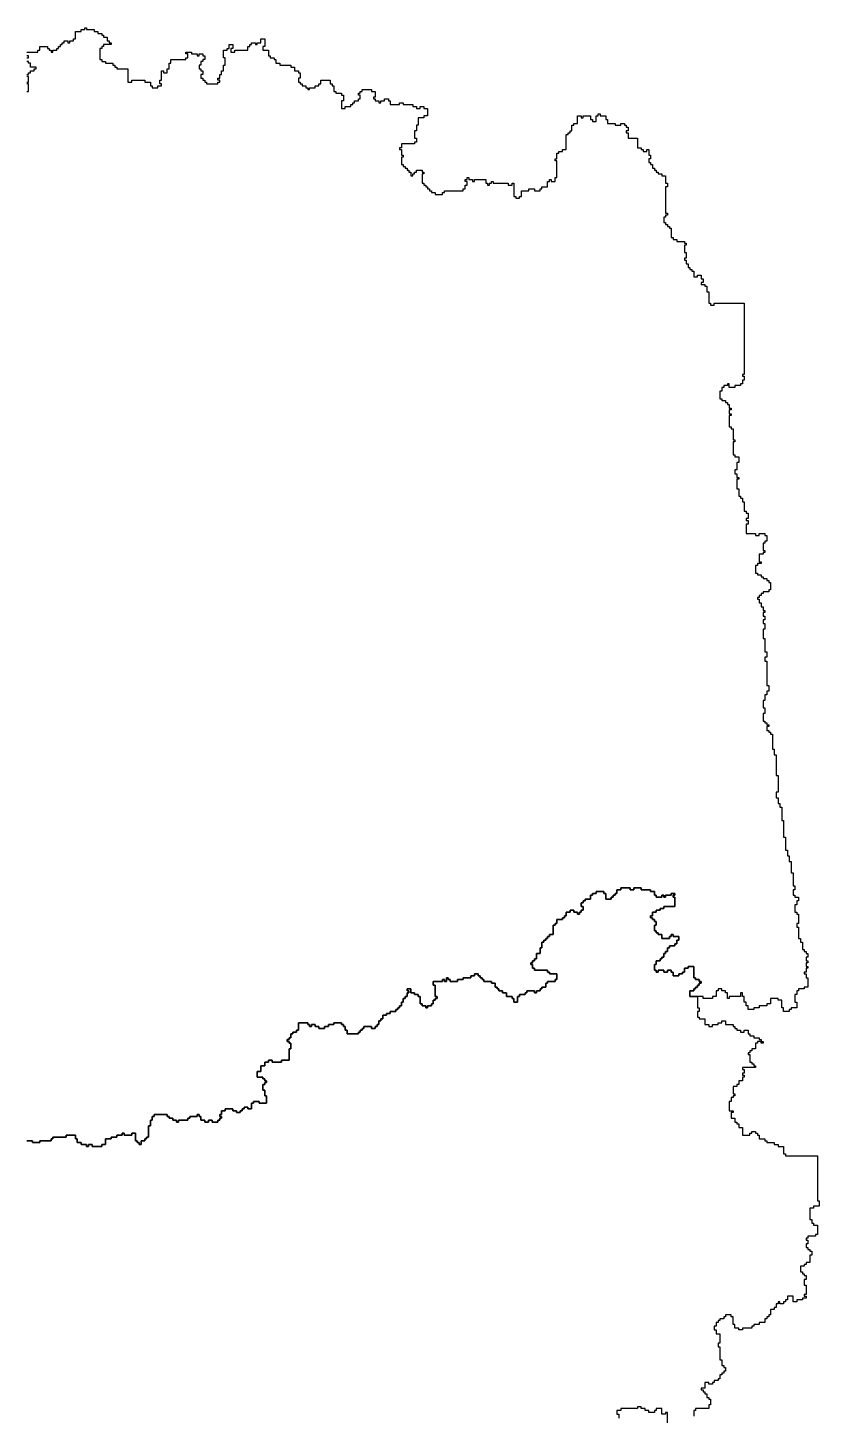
# Model space of a CAD drawing. Header units: inches. Extents: x -98695 to 376223, y 1122520 to 1501782.
# Drawn here: x 360693 to 373724, y 1238241 to 1261084 of the extents above; entities that cross this region are included whole.
import ezdxf

# ---------------------------------------------------------------- set-up
doc = ezdxf.new("R2010")
doc.units = ezdxf.units.IN
doc.header["$MEASUREMENT"] = 0
doc.layers.add('subs1', color=7, linetype='Continuous', true_color=0xc8dcf7)

msp = doc.modelspace()

# ---------------------------------------------------------------- linework, layer by layer
at = {"layer": 'subs1'}
for points in [[(360676, 1242761), (360769, 1242761), (360769, 1242730), (360892, 1242730), (360892, 1242761), (361077, 1242761), (361077, 1242791), (361108, 1242791), (361108, 1242822), (361324, 1242822), (361324, 1242853), (361478, 1242853), (361478, 1242791), (361509, 1242791), (361509, 1242730), (361571, 1242730), (361571, 1242699), (361663, 1242699), (361663, 1242668), (361694, 1242668), (361694, 1242699), (361756, 1242699), (361756, 1242668), (361910, 1242668), (361910, 1242699), (361972, 1242699), (361972, 1242791), (362064, 1242791), (362064, 1242822), (362157, 1242822), (362157, 1242853), (362249, 1242853), (362249, 1242884), (362280, 1242884), (362280, 1242853), (362404, 1242853), (362404, 1242884), (362465, 1242884), (362465, 1242761), (362496, 1242761), (362496, 1242730), (362527, 1242730), (362527, 1242699), (362558, 1242699), (362558, 1242761), (362620, 1242761), (362620, 1242791), (362650, 1242791), (362650, 1242822), (362681, 1242822), (362681, 1243007), (362712, 1243007), (362712, 1243100), (362743, 1243100), (362743, 1243162), (362774, 1243162), (362774, 1243192), (362990, 1243192), (362990, 1243162), (363021, 1243162), (363021, 1243131), (363082, 1243131), (363082, 1243100), (363144, 1243100), (363144, 1243069), (363175, 1243069), (363175, 1243100), (363329, 1243100), (363329, 1243131), (363360, 1243131), (363360, 1243162), (363483, 1243162), (363483, 1243192), (363514, 1243192), (363514, 1243162), (363545, 1243162), (363545, 1243100), (363607, 1243100), (363607, 1243069), (363668, 1243069), (363668, 1243100), (363730, 1243100), (363730, 1243069), (363823, 1243069), (363823, 1243100), (363853, 1243100), (363853, 1243131), (363884, 1243131), (363884, 1243162), (363853, 1243162), (363853, 1243192), (363884, 1243192), (363884, 1243254), (363946, 1243254), (363946, 1243285), (364069, 1243285), (364069, 1243254), (364131, 1243254), (364131, 1243223), (364193, 1243223), (364193, 1243254), (364224, 1243254), (364224, 1243285), (364255, 1243285), (364255, 1243316), (364316, 1243316), (364316, 1243285), (364378, 1243285), (364378, 1243378), (364409, 1243378), (364409, 1243408), (364501, 1243408), (364501, 1243378), (364625, 1243378), (364625, 1243501), (364594, 1243501), (364594, 1243593), (364563, 1243593), (364563, 1243686), (364594, 1243686), (364594, 1243717), (364625, 1243717), (364625, 1243748), (364594, 1243748), (364594, 1243779), (364563, 1243779), (364563, 1243809), (364470, 1243809), (364470, 1243902), (364532, 1243902), (364532, 1243995), (364594, 1243995), (364594, 1244056), (364656, 1244056), (364656, 1244087), (364717, 1244087), (364717, 1244056), (364871, 1244056), (364871, 1244087), (364995, 1244087), (364995, 1244272), (365026, 1244272), (365026, 1244365), (364995, 1244365), (364995, 1244396), (364964, 1244396), (364964, 1244426), (364995, 1244426), (364995, 1244457), (365026, 1244457), (365026, 1244519), (365057, 1244519), (365057, 1244550), (365118, 1244550), (365118, 1244581), (365149, 1244581), (365149, 1244704), (365303, 1244704), (365303, 1244673), (365334, 1244673), (365334, 1244642), (365365, 1244642), (365365, 1244673), (365427, 1244673), (365427, 1244642), (365488, 1244642), (365488, 1244611), (365581, 1244611), (365581, 1244642), (365643, 1244642), (365643, 1244673), (365735, 1244673), (365735, 1244704), (365859, 1244704), (365859, 1244673), (365889, 1244673), (365889, 1244642), (365920, 1244642), (365920, 1244581), (365951, 1244581), (365951, 1244519), (366136, 1244519), (366136, 1244550), (366167, 1244550), (366167, 1244581), (366198, 1244581), (366198, 1244611), (366229, 1244611), (366229, 1244642), (366352, 1244642), (366352, 1244611), (366414, 1244611), (366414, 1244642), (366445, 1244642), (366445, 1244673), (366475, 1244673), (366475, 1244735), (366506, 1244735), (366506, 1244766), (366537, 1244766), (366537, 1244827), (366599, 1244827), (366599, 1244858), (366661, 1244858), (366661, 1244889), (366753, 1244889), (366753, 1244920), (366784, 1244920), (366784, 1244951), (366815, 1244951), (366815, 1244982), (366846, 1244982), (366846, 1245043), (366876, 1245043), (366876, 1245105), (366907, 1245105), (366907, 1245136), (366938, 1245136), (366938, 1245198), (366969, 1245198), (366969, 1245228), (366938, 1245228), (366938, 1245259), (367000, 1245259), (367000, 1245198), (367062, 1245198), (367062, 1245167), (367123, 1245167), (367123, 1245136), (367154, 1245136), (367154, 1245012), (367185, 1245012), (367185, 1244982), (367247, 1244982), (367247, 1244951), (367277, 1244951), (367277, 1244982), (367339, 1244982), (367339, 1245012), (367370, 1245012), (367370, 1245074), (367401, 1245074), (367401, 1245105), (367432, 1245105), (367432, 1245136), (367401, 1245136), (367401, 1245321), (367370, 1245321), (367370, 1245383), (367524, 1245383), (367524, 1245413), (367555, 1245413), (367555, 1245383), (367586, 1245383), (367586, 1245444), (367617, 1245444), (367617, 1245413), (367648, 1245413), (367648, 1245383), (367771, 1245383), (367771, 1245413), (367864, 1245413), (367864, 1245444), (367987, 1245444), (367987, 1245475), (368049, 1245475), (368049, 1245506), (368110, 1245506), (368110, 1245475), (368141, 1245475), (368141, 1245444), (368172, 1245444), (368172, 1245413), (368203, 1245413), (368203, 1245383), (368326, 1245383), (368326, 1245352), (368388, 1245352), (368388, 1245290), (368419, 1245290), (368419, 1245259), (368450, 1245259), (368450, 1245228), (368511, 1245228), (368511, 1245198), (368573, 1245198), (368573, 1245136), (368666, 1245136), (368666, 1245105), (368696, 1245105), (368696, 1245043), (368758, 1245043), (368758, 1245136), (368789, 1245136), (368789, 1245167), (368882, 1245167), (368882, 1245198), (368912, 1245198), (368912, 1245228), (369036, 1245228), (369036, 1245198), (369067, 1245198), (369067, 1245228), (369128, 1245228), (369128, 1245259), (369159, 1245259), (369159, 1245290), (369221, 1245290), (369221, 1245352), (369252, 1245352), (369252, 1245383), (369375, 1245383), (369375, 1245413), (369406, 1245413), (369406, 1245506), (369283, 1245506), (369283, 1245537), (369252, 1245537), (369252, 1245568), (369036, 1245568), (369036, 1245599), (369005, 1245599), (369005, 1245660), (368974, 1245660), (368974, 1245691), (369005, 1245691), (369005, 1245722), (369036, 1245722), (369036, 1245753), (369067, 1245753), (369067, 1245845), (369128, 1245845), (369128, 1245938), (369159, 1245938), (369159, 1246030), (369190, 1246030), (369190, 1246061), (369221, 1246061), (369221, 1246092), (369252, 1246092), (369252, 1246123), (369283, 1246123), (369283, 1246154), (369344, 1246154), (369344, 1246308), (369375, 1246308), (369375, 1246339), (369406, 1246339), (369406, 1246401), (369498, 1246401), (369498, 1246431), (369529, 1246431), (369529, 1246462), (369560, 1246462), (369560, 1246524), (369622, 1246524), (369622, 1246555), (369684, 1246555), (369684, 1246524), (369745, 1246524), (369745, 1246493), (369776, 1246493), (369776, 1246524), (369807, 1246524), (369807, 1246555), (369838, 1246555), (369838, 1246616), (369807, 1246616), (369807, 1246678), (369838, 1246678), (369838, 1246709), (369869, 1246709), (369869, 1246740), (369961, 1246740), (369961, 1246802), (369992, 1246802), (369992, 1246832), (370054, 1246832), (370054, 1246863), (370177, 1246863), (370177, 1246832), (370208, 1246832), (370208, 1246740), (370300, 1246740), (370300, 1246771), (370331, 1246771), (370331, 1246802), (370362, 1246802), (370362, 1246832), (370393, 1246832), (370393, 1246894), (370455, 1246894), (370455, 1246925), (370609, 1246925), (370609, 1246894), (370671, 1246894), (370671, 1246925), (370794, 1246925), (370794, 1246894), (370948, 1246894), (370948, 1246863), (371010, 1246863), (371010, 1246802), (371041, 1246802), (371041, 1246771), (371133, 1246771), (371133, 1246802), (371164, 1246802), (371164, 1246771), (371195, 1246771), (371195, 1246802), (371288, 1246802), (371288, 1246832), (371349, 1246832), (371349, 1246802), (371318, 1246802), (371318, 1246771), (371349, 1246771), (371349, 1246616), (371164, 1246616), (371164, 1246586), (371103, 1246586), (371103, 1246555), (371041, 1246555), (371041, 1246524), (370979, 1246524), (370979, 1246462), (370948, 1246462), (370948, 1246431), (370979, 1246431), (370979, 1246401), (371010, 1246401), (371010, 1246370), (371041, 1246370), (371041, 1246308), (371010, 1246308), (371010, 1246215), (371041, 1246215), (371041, 1246185), (371072, 1246185), (371072, 1246154), (371133, 1246154), (371133, 1246092), (371257, 1246092), (371257, 1246123), (371288, 1246123), (371288, 1246154), (371318, 1246154), (371318, 1246123), (371411, 1246123), (371411, 1246061), (371380, 1246061), (371380, 1246000), (371349, 1246000), (371349, 1245969), (371257, 1245969), (371257, 1245938), (371226, 1245938), (371226, 1245876), (371195, 1245876), (371195, 1245845), (371164, 1245845), (371164, 1245784), (371133, 1245784), (371133, 1245753), (371103, 1245753), (371103, 1245722), (371041, 1245722), (371041, 1245660), (371010, 1245660), (371010, 1245568), (371041, 1245568), (371041, 1245537), (371072, 1245537), (371072, 1245568), (371164, 1245568), (371164, 1245537), (371226, 1245537), (371226, 1245568), (371288, 1245568), (371288, 1245537), (371318, 1245537), (371318, 1245475), (371411, 1245475), (371411, 1245506), (371473, 1245506), (371473, 1245537), (371504, 1245537), (371504, 1245599), (371565, 1245599), (371565, 1245629), (371658, 1245629), (371658, 1245444), (371689, 1245444), (371689, 1245413), (371750, 1245413), (371750, 1245383), (371781, 1245383), (371781, 1245352), (371750, 1245352), (371750, 1245321), (371719, 1245321), (371719, 1245290), (371689, 1245290), (371689, 1245259), (371658, 1245259), (371658, 1245228), (371596, 1245228), (371596, 1245136), (371719, 1245136), (371719, 1244951), (371750, 1244951), (371750, 1244889), (371719, 1244889), (371719, 1244797), (371750, 1244797), (371750, 1244766), (371843, 1244766), (371843, 1244673), (371905, 1244673), (371905, 1244642), (371966, 1244642), (371966, 1244673), (372059, 1244673), (372059, 1244704), (372120, 1244704), (372120, 1244735), (372182, 1244735), (372182, 1244673), (372306, 1244673), (372306, 1244642), (372336, 1244642), (372336, 1244611), (372367, 1244611), (372367, 1244581), (372429, 1244581), (372429, 1244550), (372491, 1244550), (372491, 1244581), (372552, 1244581), (372552, 1244519), (372583, 1244519), (372583, 1244488), (372645, 1244488), (372645, 1244457), (372737, 1244457), (372737, 1244426), (372768, 1244426), (372768, 1244396)], [(372768, 1244396), (372707, 1244396), (372707, 1244365), (372676, 1244365), (372676, 1244272), (372614, 1244272), (372614, 1244241), (372583, 1244241), (372583, 1244210), (372552, 1244210), (372552, 1244180), (372583, 1244180), (372583, 1244056), (372614, 1244056), (372614, 1244025), (372645, 1244025), (372645, 1243995), (372676, 1243995), (372676, 1243964), (372460, 1243964), (372460, 1243933), (372491, 1243933), (372491, 1243871), (372460, 1243871), (372460, 1243840), (372491, 1243840), (372491, 1243809), (372460, 1243809), (372460, 1243748), (372398, 1243748), (372398, 1243686), (372367, 1243686), (372367, 1243655), (372306, 1243655), (372306, 1243532), (372336, 1243532), (372336, 1243501), (372306, 1243501), (372306, 1243470), (372275, 1243470), (372275, 1243408), (372244, 1243408), (372244, 1243254), (372306, 1243254), (372306, 1243223), (372275, 1243223), (372275, 1243131), (372336, 1243131), (372336, 1243069), (372367, 1243069), (372367, 1243038), (372398, 1243038), (372398, 1242977), (372460, 1242977), (372460, 1242853), (372583, 1242853), (372583, 1242884), (372614, 1242884), (372614, 1242915), (372676, 1242915), (372676, 1242884), (372707, 1242884), (372707, 1242853), (372737, 1242853), (372737, 1242791), (372830, 1242791), (372830, 1242761), (372861, 1242761), (372861, 1242730), (372984, 1242730), (372984, 1242699), (373046, 1242699), (373046, 1242668), (373138, 1242668), (373138, 1242545), (373169, 1242545), (373169, 1242514), (373694, 1242514), (373694, 1241774), (373724, 1241774), (373724, 1241681), (373632, 1241681), (373632, 1241650), (373570, 1241650), (373570, 1241465), (373601, 1241465), (373601, 1241403), (373632, 1241403), (373632, 1241373), (373694, 1241373), (373694, 1241218), (373663, 1241218), (373663, 1241187), (373539, 1241187), (373539, 1241157), (373509, 1241157), (373509, 1241126), (373539, 1241126), (373539, 1241064), (373509, 1241064), (373509, 1241002), (373539, 1241002), (373539, 1240972), (373570, 1240972), (373570, 1240941), (373601, 1240941), (373601, 1240879), (373570, 1240879), (373570, 1240756), (373509, 1240756), (373509, 1240725), (373478, 1240725), (373478, 1240694), (373416, 1240694), (373416, 1240601), (373447, 1240601), (373447, 1240571), (373478, 1240571), (373478, 1240540), (373509, 1240540), (373509, 1240478), (373478, 1240478), (373478, 1240385), (373509, 1240385), (373509, 1240231), (373478, 1240231), (373478, 1240200), (373509, 1240200), (373509, 1240169), (373447, 1240169), (373447, 1240139), (373354, 1240139), (373354, 1240108), (373293, 1240108), (373293, 1240200), (373200, 1240200), (373200, 1240139), (373169, 1240139), (373169, 1240108), (373138, 1240108), (373138, 1240077), (373077, 1240077), (373077, 1240108), (373046, 1240108), (373046, 1240077), (373015, 1240077), (373015, 1240015), (372984, 1240015), (372984, 1239984), (372922, 1239984), (372922, 1239892), (372892, 1239892), (372892, 1239861), (372861, 1239861), (372861, 1239830), (372830, 1239830), (372830, 1239768), (372737, 1239768), (372737, 1239738), (372645, 1239738), (372645, 1239707), (372614, 1239707), (372614, 1239676), (372460, 1239676), (372460, 1239645), (372398, 1239645), (372398, 1239676), (372336, 1239676), (372336, 1239738), (372306, 1239738), (372306, 1239861), (372275, 1239861), (372275, 1239892), (372182, 1239892), (372182, 1239861), (372151, 1239861), (372151, 1239830), (372090, 1239830), (372090, 1239799), (372059, 1239799), (372059, 1239768), (372028, 1239768), (372028, 1239707), (371997, 1239707), (371997, 1239645), (372028, 1239645), (372028, 1239583), (372090, 1239583), (372090, 1239429), (372059, 1239429), (372059, 1239367), (372090, 1239367), (372090, 1239152), (372120, 1239152), (372120, 1239059), (372151, 1239059), (372151, 1239028), (372182, 1239028), (372182, 1238966), (372151, 1238966), (372151, 1238936), (372120, 1238936), (372120, 1238905), (372090, 1238905), (372090, 1238843), (372059, 1238843), (372059, 1238812), (371997, 1238812), (371997, 1238781), (371966, 1238781), (371966, 1238751), (371905, 1238751), (371905, 1238781), (371843, 1238781), (371843, 1238689), (371781, 1238689), (371781, 1238658), (371812, 1238658), (371812, 1238627), (371843, 1238627), (371843, 1238596), (371874, 1238596), (371874, 1238535), (371905, 1238535), (371905, 1238504), (371935, 1238504), (371935, 1238411), (371905, 1238411), (371905, 1238350), (371689, 1238350), (371689, 1238319), (371658, 1238319), (371658, 1238226)], [(371226, 1238103), (371226, 1238288), (371195, 1238288), (371195, 1238257), (371133, 1238257), (371133, 1238350), (371041, 1238350), (371041, 1238319), (371010, 1238319), (371010, 1238288), (370917, 1238288), (370917, 1238319), (370856, 1238319), (370856, 1238350), (370794, 1238350), (370794, 1238380), (370732, 1238380), (370732, 1238350), (370455, 1238350), (370455, 1238319), (370393, 1238319), (370393, 1238257), (370424, 1238257), (370424, 1238195)]]:
    msp.add_lwpolyline(points, dxfattribs=at)
msp.add_lwpolyline([(372768, 1244396), (372799, 1244396), (372799, 1244365), (372768, 1244365)], close=True, dxfattribs=at)
for points in [[(360676, 1260683, 0), (360861, 1260683, 0), (360861, 1260713, 0), (360892, 1260713, 0), (360892, 1260775, 0), (361016, 1260775, 0), (361016, 1260744, 0), (361046, 1260744, 0), (361046, 1260713, 0), (361077, 1260713, 0), (361077, 1260683, 0), (361108, 1260683, 0), (361108, 1260713, 0), (361170, 1260713, 0), (361170, 1260744, 0), (361201, 1260744, 0), (361201, 1260775, 0), (361232, 1260775, 0), (361232, 1260806, 0), (361262, 1260806, 0), (361262, 1260837, 0), (361293, 1260837, 0), (361293, 1260868, 0), (361355, 1260868, 0), (361355, 1260837, 0), (361386, 1260837, 0), (361386, 1260868, 0), (361447, 1260868, 0), (361447, 1260899, 0), (361478, 1260899, 0), (361478, 1261022, 0), (361571, 1261022, 0), (361571, 1261053, 0), (361633, 1261053, 0), (361633, 1261084, 0), (361663, 1261084, 0), (361663, 1261053, 0), (361787, 1261053, 0), (361787, 1261022, 0), (361848, 1261022, 0), (361848, 1260991, 0), (361910, 1260991, 0), (361910, 1260960, 0), (361941, 1260960, 0), (361941, 1260929, 0), (362003, 1260929, 0), (362003, 1260868, 0), (362034, 1260868, 0), (362034, 1260837, 0), (362064, 1260837, 0), (362064, 1260806, 0), (361941, 1260806, 0), (361941, 1260775, 0), (361910, 1260775, 0), (361910, 1260744, 0), (361879, 1260744, 0), (361879, 1260559, 0), (361910, 1260559, 0), (361910, 1260528, 0), (361972, 1260528, 0), (361972, 1260498, 0), (362095, 1260498, 0), (362095, 1260467, 0), (362126, 1260467, 0), (362126, 1260436, 0), (362157, 1260436, 0), (362157, 1260405, 0), (362342, 1260405, 0), (362342, 1260189, 0), (362404, 1260189, 0), (362404, 1260220, 0), (362620, 1260220, 0), (362620, 1260189, 0), (362712, 1260189, 0), (362712, 1260127, 0), (362743, 1260127, 0), (362743, 1260097, 0), (362836, 1260097, 0), (362836, 1260127, 0), (362897, 1260127, 0), (362897, 1260158, 0), (362866, 1260158, 0), (362866, 1260220, 0), (362897, 1260220, 0), (362897, 1260374, 0), (362928, 1260374, 0), (362928, 1260343, 0), (362990, 1260343, 0), (362990, 1260405, 0), (363021, 1260405, 0), (363021, 1260498, 0), (363051, 1260498, 0), (363051, 1260559, 0), (363298, 1260559, 0), (363298, 1260590, 0), (363329, 1260590, 0), (363329, 1260652, 0), (363298, 1260652, 0), (363298, 1260683, 0), (363391, 1260683, 0), (363391, 1260652, 0), (363483, 1260652, 0), (363483, 1260621, 0), (363514, 1260621, 0), (363514, 1260652, 0), (363576, 1260652, 0), (363576, 1260621, 0), (363607, 1260621, 0), (363607, 1260559, 0), (363576, 1260559, 0), (363576, 1260528, 0), (363545, 1260528, 0), (363545, 1260467, 0), (363514, 1260467, 0), (363514, 1260405, 0), (363545, 1260405, 0), (363545, 1260374, 0), (363576, 1260374, 0), (363576, 1260312, 0), (363545, 1260312, 0), (363545, 1260251, 0), (363576, 1260251, 0), (363576, 1260220, 0), (363607, 1260220, 0), (363607, 1260189, 0), (363638, 1260189, 0), (363638, 1260158, 0), (363823, 1260158, 0), (363823, 1260189, 0), (363853, 1260189, 0), (363853, 1260220, 0), (363823, 1260220, 0), (363823, 1260251, 0), (363853, 1260251, 0), (363853, 1260312, 0), (363884, 1260312, 0), (363884, 1260374, 0), (363915, 1260374, 0), (363915, 1260467, 0), (363946, 1260467, 0), (363946, 1260590, 0), (363915, 1260590, 0), (363915, 1260713, 0), (363977, 1260713, 0), (363977, 1260744, 0), (364008, 1260744, 0), (364008, 1260806, 0), (364069, 1260806, 0), (364069, 1260744, 0), (364039, 1260744, 0), (364039, 1260683, 0), (364100, 1260683, 0), (364100, 1260713, 0), (364316, 1260713, 0), (364316, 1260775, 0), (364347, 1260775, 0), (364347, 1260806, 0), (364378, 1260806, 0), (364378, 1260837, 0), (364440, 1260837, 0), (364440, 1260806, 0), (364470, 1260806, 0), (364470, 1260837, 0), (364532, 1260837, 0), (364532, 1260899, 0), (364594, 1260899, 0), (364594, 1260775, 0), (364563, 1260775, 0), (364563, 1260713, 0), (364656, 1260713, 0), (364656, 1260621, 0), (364686, 1260621, 0), (364686, 1260590, 0), (364748, 1260590, 0), (364748, 1260559, 0), (364779, 1260559, 0), (364779, 1260498, 0), (364841, 1260498, 0), (364841, 1260467, 0), (365026, 1260467, 0), (365026, 1260436, 0), (365087, 1260436, 0), (365087, 1260374, 0), (365149, 1260374, 0), (365149, 1260343, 0), (365180, 1260343, 0), (365180, 1260251, 0), (365149, 1260251, 0), (365149, 1260189, 0), (365180, 1260189, 0), (365180, 1260158, 0), (365211, 1260158, 0), (365211, 1260127, 0), (365272, 1260127, 0), (365272, 1260097, 0), (365303, 1260097, 0), (365303, 1260066, 0), (365334, 1260066, 0), (365334, 1260097, 0), (365427, 1260097, 0), (365427, 1260127, 0), (365488, 1260127, 0), (365488, 1260158, 0), (365519, 1260158, 0), (365519, 1260220, 0), (365673, 1260220, 0), (365673, 1260158, 0), (365704, 1260158, 0), (365704, 1260127, 0), (365735, 1260127, 0), (365735, 1260035, 0), (365766, 1260035, 0), (365766, 1260004, 0), (365859, 1260004, 0), (365859, 1259973, 0), (365889, 1259973, 0), (365889, 1259881, 0), (365859, 1259881, 0), (365859, 1259757, 0), (365920, 1259757, 0), (365920, 1259788, 0), (366013, 1259788, 0), (366013, 1259819, 0), (366044, 1259819, 0), (366044, 1259850, 0), (366074, 1259850, 0), (366074, 1259881, 0), (366136, 1259881, 0), (366136, 1259911, 0), (366167, 1259911, 0), (366167, 1259973, 0), (366136, 1259973, 0), (366136, 1260004, 0), (366167, 1260004, 0), (366167, 1260035, 0), (366198, 1260035, 0), (366198, 1260066, 0), (366352, 1260066, 0), (366352, 1260035, 0), (366414, 1260035, 0), (366414, 1259942, 0), (366383, 1259942, 0), (366383, 1259911, 0), (366414, 1259911, 0), (366414, 1259881, 0), (366475, 1259881, 0), (366475, 1259850, 0), (366506, 1259850, 0), (366506, 1259881, 0), (366568, 1259881, 0), (366568, 1259911, 0), (366630, 1259911, 0), (366630, 1259881, 0), (366661, 1259881, 0), (366661, 1259819, 0), (366815, 1259819, 0), (366815, 1259850, 0), (366876, 1259850, 0), (366876, 1259819, 0), (367031, 1259819, 0), (367031, 1259788, 0), (367092, 1259788, 0), (367092, 1259757, 0), (367154, 1259757, 0), (367154, 1259788, 0), (367216, 1259788, 0), (367216, 1259757, 0), (367277, 1259757, 0), (367277, 1259634, 0), (367216, 1259634, 0), (367216, 1259603, 0), (367123, 1259603, 0), (367123, 1259480, 0), (367092, 1259480, 0), (367092, 1259387, 0), (367062, 1259387, 0), (367062, 1259264, 0), (367092, 1259264, 0), (367092, 1259202, 0), (367062, 1259202, 0), (367062, 1259171, 0), (366846, 1259171, 0), (366846, 1259109, 0), (366815, 1259109, 0), (366815, 1259079, 0), (366846, 1259079, 0), (366846, 1258986, 0), (366876, 1258986, 0), (366876, 1258955, 0), (366846, 1258955, 0), (366846, 1258832, 0), (366876, 1258832, 0), (366876, 1258801, 0), (366907, 1258801, 0), (366907, 1258770, 0), (366938, 1258770, 0), (366938, 1258739, 0), (366969, 1258739, 0), (366969, 1258708, 0), (367000, 1258708, 0), (367000, 1258647, 0), (367031, 1258647, 0), (367031, 1258678, 0), (367062, 1258678, 0), (367062, 1258708, 0), (367092, 1258708, 0), (367092, 1258739, 0), (367185, 1258739, 0), (367185, 1258708, 0), (367216, 1258708, 0), (367216, 1258678, 0), (367185, 1258678, 0), (367185, 1258523, 0), (367216, 1258523, 0), (367216, 1258493, 0), (367247, 1258493, 0), (367247, 1258462, 0), (367277, 1258462, 0), (367277, 1258431, 0), (367308, 1258431, 0), (367308, 1258400, 0), (367339, 1258400, 0), (367339, 1258369, 0), (367401, 1258369, 0), (367401, 1258338, 0), (367524, 1258338, 0), (367524, 1258369, 0), (367555, 1258369, 0), (367555, 1258400, 0), (367864, 1258400, 0), (367864, 1258431, 0), (367894, 1258431, 0), (367894, 1258493, 0), (367925, 1258493, 0), (367925, 1258554, 0), (367894, 1258554, 0), (367894, 1258585, 0), (367925, 1258585, 0), (367925, 1258616, 0), (367956, 1258616, 0), (367956, 1258585, 0), (368018, 1258585, 0), (368018, 1258554, 0), (368049, 1258554, 0), (368049, 1258585, 0), (368234, 1258585, 0), (368234, 1258523, 0), (368265, 1258523, 0), (368265, 1258493, 0), (368295, 1258493, 0), (368295, 1258523, 0), (368326, 1258523, 0), (368326, 1258554, 0), (368357, 1258554, 0), (368357, 1258523, 0), (368604, 1258523, 0), (368604, 1258493, 0), (368666, 1258493, 0), (368666, 1258523, 0), (368696, 1258523, 0), (368696, 1258307, 0), (368727, 1258307, 0), (368727, 1258277, 0), (368789, 1258277, 0), (368789, 1258307, 0), (368820, 1258307, 0), (368820, 1258400, 0), (368943, 1258400, 0), (368943, 1258431, 0), (369036, 1258431, 0), (369036, 1258400, 0), (369128, 1258400, 0), (369128, 1258431, 0), (369159, 1258431, 0), (369159, 1258462, 0), (369252, 1258462, 0), (369252, 1258554, 0), (369283, 1258554, 0), (369283, 1258585, 0), (369313, 1258585, 0), (369313, 1258554, 0), (369375, 1258554, 0), (369375, 1258616, 0), (369406, 1258616, 0), (369406, 1258894, 0), (369375, 1258894, 0), (369375, 1258924, 0), (369406, 1258924, 0), (369406, 1259017, 0), (369437, 1259017, 0), (369437, 1259048, 0), (369498, 1259048, 0), (369498, 1259079, 0), (369560, 1259079, 0), (369560, 1259325, 0), (369591, 1259325, 0), (369591, 1259356, 0), (369622, 1259356, 0), (369622, 1259387, 0), (369653, 1259387, 0), (369653, 1259480, 0), (369684, 1259480, 0), (369684, 1259510, 0), (369745, 1259510, 0), (369745, 1259634, 0), (369807, 1259634, 0), (369807, 1259603, 0), (369838, 1259603, 0), (369838, 1259634, 0), (369961, 1259634, 0), (369961, 1259572, 0), (369992, 1259572, 0), (369992, 1259541, 0), (370054, 1259541, 0), (370054, 1259634, 0), (370085, 1259634, 0), (370085, 1259665, 0), (370115, 1259665, 0), (370115, 1259634, 0), (370208, 1259634, 0), (370208, 1259572, 0), (370239, 1259572, 0), (370239, 1259510, 0), (370362, 1259510, 0), (370362, 1259480, 0), (370455, 1259480, 0), (370455, 1259510, 0), (370516, 1259510, 0), (370516, 1259480, 0), (370547, 1259480, 0), (370547, 1259449, 0), (370578, 1259449, 0), (370578, 1259387, 0), (370547, 1259387, 0), (370547, 1259356, 0), (370578, 1259356, 0), (370578, 1259264, 0), (370732, 1259264, 0), (370732, 1259109, 0), (370794, 1259109, 0), (370794, 1259079, 0), (370825, 1259079, 0), (370825, 1259048, 0), (370887, 1259048, 0), (370887, 1259079, 0), (370917, 1259079, 0), (370917, 1258986, 0), (370948, 1258986, 0), (370948, 1258924, 0), (370917, 1258924, 0), (370917, 1258863, 0), (370948, 1258863, 0), (370948, 1258832, 0), (370979, 1258832, 0), (370979, 1258770, 0), (371010, 1258770, 0), (371010, 1258739, 0), (371041, 1258739, 0), (371041, 1258708, 0), (371072, 1258708, 0), (371072, 1258678, 0), (371133, 1258678, 0), (371133, 1258647, 0), (371195, 1258647, 0), (371195, 1258523, 0), (371226, 1258523, 0), (371226, 1258462, 0), (371195, 1258462, 0), (371195, 1258030, 0), (371226, 1258030, 0), (371226, 1257999, 0), (371195, 1257999, 0), (371195, 1257968, 0), (371164, 1257968, 0), (371164, 1257876, 0), (371195, 1257876, 0), (371195, 1257845, 0), (371226, 1257845, 0), (371226, 1257814, 0), (371257, 1257814, 0), (371257, 1257783, 0), (371288, 1257783, 0), (371288, 1257629, 0), (371318, 1257629, 0), (371318, 1257598, 0), (371380, 1257598, 0), (371380, 1257567, 0), (371504, 1257567, 0), (371504, 1257536, 0), (371534, 1257536, 0), (371534, 1257505, 0), (371504, 1257505, 0), (371504, 1257382, 0), (371534, 1257382, 0), (371534, 1257289, 0), (371504, 1257289, 0), (371504, 1257259, 0), (371534, 1257259, 0), (371534, 1257197, 0), (371565, 1257197, 0), (371565, 1257135, 0), (371596, 1257135, 0), (371596, 1257104, 0), (371627, 1257104, 0), (371627, 1257074, 0), (371658, 1257074, 0), (371658, 1256981, 0), (371719, 1256981, 0), (371719, 1257012, 0), (371781, 1257012, 0), (371781, 1256950, 0), (371812, 1256950, 0), (371812, 1256888, 0), (371781, 1256888, 0), (371781, 1256858, 0), (371843, 1256858, 0), (371843, 1256827, 0), (371874, 1256827, 0), (371874, 1256734, 0), (371905, 1256734, 0), (371905, 1256549, 0), (371935, 1256549, 0), (371935, 1256518, 0), (371997, 1256518, 0), (371997, 1256549, 0), (372491, 1256549, 0), (372491, 1255377, 0), (372460, 1255377, 0), (372460, 1255346, 0), (372491, 1255346, 0), (372491, 1255284, 0), (372460, 1255284, 0), (372460, 1255223, 0), (372429, 1255223, 0), (372429, 1255192, 0), (372336, 1255192, 0), (372336, 1255161, 0), (372244, 1255161, 0), (372244, 1255223, 0), (372213, 1255223, 0), (372213, 1255192, 0), (372151, 1255192, 0), (372151, 1255161, 0), (372120, 1255161, 0), (372120, 1255099, 0), (372090, 1255099, 0), (372090, 1254976, 0), (372120, 1254976, 0), (372120, 1254945, 0), (372182, 1254945, 0), (372182, 1254914, 0), (372213, 1254914, 0), (372213, 1254883, 0), (372244, 1254883, 0), (372244, 1254822, 0), (372275, 1254822, 0), (372275, 1254791, 0), (372244, 1254791, 0), (372244, 1254729, 0), (372275, 1254729, 0), (372275, 1254698, 0), (372244, 1254698, 0), (372244, 1254513, 0), (372275, 1254513, 0), (372275, 1254482, 0), (372306, 1254482, 0), (372306, 1254297, 0), (372336, 1254297, 0), (372336, 1254266, 0), (372306, 1254266, 0), (372306, 1254051, 0), (372336, 1254051, 0), (372336, 1254020, 0), (372398, 1254020, 0), (372398, 1253927, 0), (372367, 1253927, 0), (372367, 1253804, 0), (372336, 1253804, 0), (372336, 1253742, 0), (372367, 1253742, 0), (372367, 1253680, 0), (372398, 1253680, 0), (372398, 1253650, 0), (372367, 1253650, 0), (372367, 1253495, 0), (372398, 1253495, 0), (372398, 1253372, 0), (372429, 1253372, 0), (372429, 1253341, 0), (372460, 1253341, 0), (372460, 1253279, 0), (372491, 1253279, 0), (372491, 1253125, 0), (372521, 1253125, 0), (372521, 1253094, 0), (372552, 1253094, 0), (372552, 1253002, 0), (372521, 1253002, 0), (372521, 1252971, 0), (372552, 1252971, 0), (372552, 1252909, 0), (372521, 1252909, 0), (372521, 1252755, 0), (372676, 1252755, 0), (372676, 1252724, 0), (372737, 1252724, 0), (372737, 1252755, 0), (372830, 1252755, 0), (372830, 1252724, 0), (372861, 1252724, 0), (372861, 1252632, 0), (372830, 1252632, 0), (372830, 1252601, 0), (372799, 1252601, 0), (372799, 1252477, 0), (372830, 1252477, 0), (372830, 1252447, 0), (372799, 1252447, 0), (372799, 1252416, 0), (372737, 1252416, 0), (372737, 1252292, 0), (372768, 1252292, 0), (372768, 1252261, 0), (372707, 1252261, 0), (372707, 1252231, 0), (372676, 1252231, 0), (372676, 1252107, 0), (372707, 1252107, 0), (372707, 1252076, 0), (372768, 1252076, 0), (372768, 1252046, 0), (372799, 1252046, 0), (372799, 1252015, 0), (372861, 1252015, 0), (372861, 1251984, 0), (372892, 1251984, 0), (372892, 1251953, 0), (372922, 1251953, 0), (372922, 1251830, 0), (372892, 1251830, 0), (372892, 1251799, 0), (372799, 1251799, 0), (372799, 1251768, 0), (372768, 1251768, 0), (372768, 1251737, 0), (372737, 1251737, 0), (372737, 1251706, 0), (372707, 1251706, 0), (372707, 1251675, 0), (372737, 1251675, 0), (372737, 1251614, 0), (372768, 1251614, 0), (372768, 1251552, 0), (372799, 1251552, 0), (372799, 1251490, 0), (372830, 1251490, 0), (372830, 1251459, 0), (372799, 1251459, 0), (372799, 1251398, 0), (372830, 1251398, 0), (372830, 1251336, 0), (372799, 1251336, 0), (372799, 1251274, 0), (372830, 1251274, 0), (372830, 1251182, 0), (372799, 1251182, 0), (372799, 1251028, 0), (372830, 1251028, 0), (372830, 1250812, 0), (372861, 1250812, 0), (372861, 1250719, 0), (372830, 1250719, 0), (372830, 1250657, 0), (372861, 1250657, 0), (372861, 1250256, 0), (372892, 1250256, 0), (372892, 1250164, 0), (372861, 1250164, 0), (372861, 1250102, 0), (372830, 1250102, 0), (372830, 1250010, 0), (372799, 1250010, 0), (372799, 1249886, 0), (372830, 1249886, 0), (372830, 1249794, 0), (372799, 1249794, 0), (372799, 1249670, 0), (372830, 1249670, 0), (372830, 1249639, 0), (372861, 1249639, 0), (372861, 1249609, 0), (372892, 1249609, 0), (372892, 1249578, 0), (372861, 1249578, 0), (372861, 1249516, 0), (372892, 1249516, 0), (372892, 1249485, 0), (372922, 1249485, 0), (372922, 1249454, 0), (372953, 1249454, 0), (372953, 1249208, 0), (372984, 1249208, 0), (372984, 1249115, 0), (373015, 1249115, 0), (373015, 1248776, 0), (373046, 1248776, 0), (373046, 1248498, 0), (373015, 1248498, 0), (373015, 1248406, 0), (373046, 1248406, 0), (373046, 1248313, 0), (373077, 1248313, 0), (373077, 1248251, 0), (373108, 1248251, 0), (373108, 1248035, 0), (373138, 1248035, 0), (373138, 1247758, 0), (373169, 1247758, 0), (373169, 1247542, 0), (373200, 1247542, 0), (373200, 1247449, 0), (373231, 1247449, 0), (373231, 1247357, 0), (373262, 1247357, 0), (373262, 1247172, 0), (373293, 1247172, 0), (373293, 1246956, 0), (373323, 1246956, 0), (373323, 1246894, 0), (373293, 1246894, 0), (373293, 1246802, 0), (373323, 1246802, 0), (373323, 1246771, 0), (373385, 1246771, 0), (373385, 1246709, 0), (373354, 1246709, 0), (373354, 1246647, 0), (373323, 1246647, 0), (373323, 1246524, 0), (373354, 1246524, 0), (373354, 1246493, 0), (373385, 1246493, 0), (373385, 1246339, 0), (373354, 1246339, 0), (373354, 1246277, 0), (373385, 1246277, 0), (373385, 1246092, 0), (373416, 1246092, 0), (373416, 1246030, 0), (373447, 1246030, 0), (373447, 1245907, 0), (373478, 1245907, 0), (373478, 1245876, 0), (373509, 1245876, 0), (373509, 1245845, 0), (373539, 1245845, 0), (373539, 1245784, 0), (373509, 1245784, 0), (373509, 1245722, 0), (373539, 1245722, 0), (373539, 1245691, 0), (373509, 1245691, 0), (373509, 1245629, 0), (373539, 1245629, 0), (373539, 1245599, 0), (373509, 1245599, 0), (373509, 1245537, 0), (373478, 1245537, 0), (373478, 1245506, 0), (373509, 1245506, 0), (373509, 1245444, 0), (373539, 1245444, 0), (373539, 1245290, 0), (373478, 1245290, 0), (373478, 1245259, 0), (373385, 1245259, 0), (373385, 1245228, 0), (373354, 1245228, 0), (373354, 1245167, 0), (373323, 1245167, 0), (373323, 1245043, 0), (373354, 1245043, 0), (373354, 1244951, 0), (373262, 1244951, 0), (373262, 1244920, 0), (373231, 1244920, 0), (373231, 1244889, 0), (373138, 1244889, 0), (373138, 1244951, 0), (373108, 1244951, 0), (373108, 1245074, 0), (373046, 1245074, 0), (373046, 1245105, 0), (372922, 1245105, 0), (372922, 1245012, 0), (372861, 1245012, 0), (372861, 1244982, 0), (372737, 1244982, 0), (372737, 1244951, 0), (372645, 1244951, 0), (372645, 1244920, 0), (372552, 1244920, 0), (372552, 1244982, 0), (372521, 1244982, 0), (372521, 1245043, 0), (372491, 1245043, 0), (372491, 1245136, 0), (372460, 1245136, 0), (372460, 1245198, 0), (372429, 1245198, 0), (372429, 1245136, 0), (372244, 1245136, 0), (372244, 1245105, 0), (372213, 1245105, 0), (372213, 1245198, 0), (372182, 1245198, 0), (372182, 1245228, 0), (372120, 1245228, 0), (372120, 1245259, 0), (372059, 1245259, 0), (372059, 1245228, 0), (372028, 1245228, 0), (372028, 1245136, 0), (371966, 1245136, 0), (371966, 1245105, 0), (371812, 1245105, 0), (371812, 1245136, 0), (371719, 1245136, 0), (371596, 1245136, 0), (371596, 1245228, 0), (371658, 1245228, 0), (371658, 1245259, 0), (371689, 1245259, 0), (371689, 1245290, 0), (371719, 1245290, 0), (371719, 1245321, 0), (371750, 1245321, 0), (371750, 1245352, 0), (371781, 1245352, 0), (371781, 1245383, 0), (371750, 1245383, 0), (371750, 1245413, 0), (371689, 1245413, 0), (371689, 1245444, 0), (371658, 1245444, 0), (371658, 1245629, 0), (371565, 1245629, 0), (371565, 1245599, 0), (371504, 1245599, 0), (371504, 1245537, 0), (371473, 1245537, 0), (371473, 1245506, 0), (371411, 1245506, 0), (371411, 1245475, 0), (371318, 1245475, 0), (371318, 1245537, 0), (371288, 1245537, 0), (371288, 1245568, 0), (371226, 1245568, 0), (371226, 1245537, 0), (371164, 1245537, 0), (371164, 1245568, 0), (371072, 1245568, 0), (371072, 1245537, 0), (371041, 1245537, 0), (371041, 1245568, 0), (371010, 1245568, 0), (371010, 1245660, 0), (371041, 1245660, 0), (371041, 1245722, 0), (371103, 1245722, 0), (371103, 1245753, 0), (371133, 1245753, 0), (371133, 1245784, 0), (371164, 1245784, 0), (371164, 1245845, 0), (371195, 1245845, 0), (371195, 1245876, 0), (371226, 1245876, 0), (371226, 1245938, 0), (371257, 1245938, 0), (371257, 1245969, 0), (371349, 1245969, 0), (371349, 1246000, 0), (371380, 1246000, 0), (371380, 1246061, 0), (371411, 1246061, 0), (371411, 1246123, 0), (371318, 1246123, 0), (371318, 1246154, 0), (371288, 1246154, 0), (371288, 1246123, 0), (371257, 1246123, 0), (371257, 1246092, 0), (371133, 1246092, 0), (371133, 1246154, 0), (371072, 1246154, 0), (371072, 1246185, 0), (371041, 1246185, 0), (371041, 1246215, 0), (371010, 1246215, 0), (371010, 1246308, 0), (371041, 1246308, 0), (371041, 1246370, 0), (371010, 1246370, 0), (371010, 1246401, 0), (370979, 1246401, 0), (370979, 1246431, 0), (370948, 1246431, 0), (370948, 1246462, 0), (370979, 1246462, 0), (370979, 1246524, 0), (371041, 1246524, 0), (371041, 1246555, 0), (371103, 1246555, 0), (371103, 1246586, 0), (371164, 1246586, 0), (371164, 1246616, 0), (371349, 1246616, 0), (371349, 1246771, 0), (371318, 1246771, 0), (371318, 1246802, 0), (371349, 1246802, 0), (371349, 1246832, 0), (371288, 1246832, 0), (371288, 1246802, 0), (371195, 1246802, 0), (371195, 1246771, 0), (371164, 1246771, 0), (371164, 1246802, 0), (371133, 1246802, 0), (371133, 1246771, 0), (371041, 1246771, 0), (371041, 1246802, 0), (371010, 1246802, 0), (371010, 1246863, 0), (370948, 1246863, 0), (370948, 1246894, 0), (370794, 1246894, 0), (370794, 1246925, 0), (370671, 1246925, 0), (370671, 1246894, 0), (370609, 1246894, 0), (370609, 1246925, 0), (370455, 1246925, 0), (370455, 1246894, 0), (370393, 1246894, 0), (370393, 1246832, 0), (370362, 1246832, 0), (370362, 1246802, 0), (370331, 1246802, 0), (370331, 1246771, 0), (370300, 1246771, 0), (370300, 1246740, 0), (370208, 1246740, 0), (370208, 1246832, 0), (370177, 1246832, 0), (370177, 1246863, 0), (370054, 1246863, 0), (370054, 1246832, 0), (369992, 1246832, 0), (369992, 1246802, 0), (369961, 1246802, 0), (369961, 1246740, 0), (369869, 1246740, 0), (369869, 1246709, 0), (369838, 1246709, 0), (369838, 1246678, 0), (369807, 1246678, 0), (369807, 1246616, 0), (369838, 1246616, 0), (369838, 1246555, 0), (369807, 1246555, 0), (369807, 1246524, 0), (369776, 1246524, 0), (369776, 1246493, 0), (369745, 1246493, 0), (369745, 1246524, 0), (369684, 1246524, 0), (369684, 1246555, 0), (369622, 1246555, 0), (369622, 1246524, 0), (369560, 1246524, 0), (369560, 1246462, 0), (369529, 1246462, 0), (369529, 1246431, 0), (369498, 1246431, 0), (369498, 1246401, 0), (369406, 1246401, 0), (369406, 1246339, 0), (369375, 1246339, 0), (369375, 1246308, 0), (369344, 1246308, 0), (369344, 1246154, 0), (369283, 1246154, 0), (369283, 1246123, 0), (369252, 1246123, 0), (369252, 1246092, 0), (369221, 1246092, 0), (369221, 1246061, 0), (369190, 1246061, 0), (369190, 1246030, 0), (369159, 1246030, 0), (369159, 1245938, 0), (369128, 1245938, 0), (369128, 1245845, 0), (369067, 1245845, 0), (369067, 1245753, 0), (369036, 1245753, 0), (369036, 1245722, 0), (369005, 1245722, 0), (369005, 1245691, 0), (368974, 1245691, 0), (368974, 1245660, 0), (369005, 1245660, 0), (369005, 1245599, 0), (369036, 1245599, 0), (369036, 1245568, 0), (369252, 1245568, 0), (369252, 1245537, 0), (369283, 1245537, 0), (369283, 1245506, 0), (369406, 1245506, 0), (369406, 1245413, 0), (369375, 1245413, 0), (369375, 1245383, 0), (369252, 1245383, 0), (369252, 1245352, 0), (369221, 1245352, 0), (369221, 1245290, 0), (369159, 1245290, 0), (369159, 1245259, 0), (369128, 1245259, 0), (369128, 1245228, 0), (369067, 1245228, 0), (369067, 1245198, 0), (369036, 1245198, 0), (369036, 1245228, 0), (368912, 1245228, 0), (368912, 1245198, 0), (368882, 1245198, 0), (368882, 1245167, 0), (368789, 1245167, 0), (368789, 1245136, 0), (368758, 1245136, 0), (368758, 1245043, 0), (368696, 1245043, 0), (368696, 1245105, 0), (368666, 1245105, 0), (368666, 1245136, 0), (368573, 1245136, 0), (368573, 1245198, 0), (368511, 1245198, 0), (368511, 1245228, 0), (368450, 1245228, 0), (368450, 1245259, 0), (368419, 1245259, 0), (368419, 1245290, 0), (368388, 1245290, 0), (368388, 1245352, 0), (368326, 1245352, 0), (368326, 1245383, 0), (368203, 1245383, 0), (368203, 1245413, 0), (368172, 1245413, 0), (368172, 1245444, 0), (368141, 1245444, 0), (368141, 1245475, 0), (368110, 1245475, 0), (368110, 1245506, 0), (368049, 1245506, 0), (368049, 1245475, 0), (367987, 1245475, 0), (367987, 1245444, 0), (367864, 1245444, 0), (367864, 1245413, 0), (367771, 1245413, 0), (367771, 1245383, 0), (367648, 1245383, 0), (367648, 1245413, 0), (367617, 1245413, 0), (367617, 1245444, 0), (367586, 1245444, 0), (367586, 1245383, 0), (367555, 1245383, 0), (367555, 1245413, 0), (367524, 1245413, 0), (367524, 1245383, 0), (367370, 1245383, 0), (367370, 1245321, 0), (367401, 1245321, 0), (367401, 1245136, 0), (367432, 1245136, 0), (367432, 1245105, 0), (367401, 1245105, 0), (367401, 1245074, 0), (367370, 1245074, 0), (367370, 1245012, 0), (367339, 1245012, 0), (367339, 1244982, 0), (367277, 1244982, 0), (367277, 1244951, 0), (367247, 1244951, 0), (367247, 1244982, 0), (367185, 1244982, 0), (367185, 1245012, 0), (367154, 1245012, 0), (367154, 1245136, 0), (367123, 1245136, 0), (367123, 1245167, 0), (367062, 1245167, 0), (367062, 1245198, 0), (367000, 1245198, 0), (367000, 1245259, 0), (366938, 1245259, 0), (366938, 1245228, 0), (366969, 1245228, 0), (366969, 1245198, 0), (366938, 1245198, 0), (366938, 1245136, 0), (366907, 1245136, 0), (366907, 1245105, 0), (366876, 1245105, 0), (366876, 1245043, 0), (366846, 1245043, 0), (366846, 1244982, 0), (366815, 1244982, 0), (366815, 1244951, 0), (366784, 1244951, 0), (366784, 1244920, 0), (366753, 1244920, 0), (366753, 1244889, 0), (366661, 1244889, 0), (366661, 1244858, 0), (366599, 1244858, 0), (366599, 1244827, 0), (366537, 1244827, 0), (366537, 1244766, 0), (366506, 1244766, 0), (366506, 1244735, 0), (366475, 1244735, 0), (366475, 1244673, 0), (366445, 1244673, 0), (366445, 1244642, 0), (366414, 1244642, 0), (366414, 1244611, 0), (366352, 1244611, 0), (366352, 1244642, 0), (366229, 1244642, 0), (366229, 1244611, 0), (366198, 1244611, 0), (366198, 1244581, 0), (366167, 1244581, 0), (366167, 1244550, 0), (366136, 1244550, 0), (366136, 1244519, 0), (365951, 1244519, 0), (365951, 1244581, 0), (365920, 1244581, 0), (365920, 1244642, 0), (365889, 1244642, 0), (365889, 1244673, 0), (365859, 1244673, 0), (365859, 1244704, 0), (365735, 1244704, 0), (365735, 1244673, 0), (365643, 1244673, 0), (365643, 1244642, 0), (365581, 1244642, 0), (365581, 1244611, 0), (365488, 1244611, 0), (365488, 1244642, 0), (365427, 1244642, 0), (365427, 1244673, 0), (365365, 1244673, 0), (365365, 1244642, 0), (365334, 1244642, 0), (365334, 1244673, 0), (365303, 1244673, 0), (365303, 1244704, 0), (365149, 1244704, 0), (365149, 1244581, 0), (365118, 1244581, 0), (365118, 1244550, 0), (365057, 1244550, 0), (365057, 1244519, 0), (365026, 1244519, 0), (365026, 1244457, 0), (364995, 1244457, 0), (364995, 1244426, 0), (364964, 1244426, 0), (364964, 1244396, 0), (364995, 1244396, 0), (364995, 1244365, 0), (365026, 1244365, 0), (365026, 1244272, 0), (364995, 1244272, 0), (364995, 1244087, 0), (364871, 1244087, 0), (364871, 1244056, 0), (364717, 1244056, 0), (364717, 1244087, 0), (364656, 1244087, 0), (364656, 1244056, 0), (364594, 1244056, 0), (364594, 1243995, 0), (364532, 1243995, 0), (364532, 1243902, 0), (364470, 1243902, 0), (364470, 1243809, 0), (364563, 1243809, 0), (364563, 1243779, 0), (364594, 1243779, 0), (364594, 1243748, 0), (364625, 1243748, 0), (364625, 1243717, 0), (364594, 1243717, 0), (364594, 1243686, 0), (364563, 1243686, 0), (364563, 1243593, 0), (364594, 1243593, 0), (364594, 1243501, 0), (364625, 1243501, 0), (364625, 1243378, 0), (364501, 1243378, 0), (364501, 1243408, 0), (364409, 1243408, 0), (364409, 1243378, 0), (364378, 1243378, 0), (364378, 1243285, 0), (364316, 1243285, 0), (364316, 1243316, 0), (364255, 1243316, 0), (364255, 1243285, 0), (364224, 1243285, 0), (364224, 1243254, 0), (364193, 1243254, 0), (364193, 1243223, 0), (364131, 1243223, 0), (364131, 1243254, 0), (364069, 1243254, 0), (364069, 1243285, 0), (363946, 1243285, 0), (363946, 1243254, 0), (363884, 1243254, 0), (363884, 1243192, 0), (363853, 1243192, 0), (363853, 1243162, 0), (363884, 1243162, 0), (363884, 1243131, 0), (363853, 1243131, 0), (363853, 1243100, 0), (363823, 1243100, 0), (363823, 1243069, 0), (363730, 1243069, 0), (363730, 1243100, 0), (363668, 1243100, 0), (363668, 1243069, 0), (363607, 1243069, 0), (363607, 1243100, 0), (363545, 1243100, 0), (363545, 1243162, 0), (363514, 1243162, 0), (363514, 1243192, 0), (363483, 1243192, 0), (363483, 1243162, 0), (363360, 1243162, 0), (363360, 1243131, 0), (363329, 1243131, 0), (363329, 1243100, 0), (363175, 1243100, 0), (363175, 1243069, 0), (363144, 1243069, 0), (363144, 1243100, 0), (363082, 1243100, 0), (363082, 1243131, 0), (363021, 1243131, 0), (363021, 1243162, 0), (362990, 1243162, 0), (362990, 1243192, 0), (362774, 1243192, 0), (362774, 1243162, 0), (362743, 1243162, 0), (362743, 1243100, 0), (362712, 1243100, 0), (362712, 1243007, 0), (362681, 1243007, 0), (362681, 1242822, 0), (362650, 1242822, 0), (362650, 1242791, 0), (362620, 1242791, 0), (362620, 1242761, 0), (362558, 1242761, 0), (362558, 1242699, 0), (362527, 1242699, 0), (362527, 1242730, 0), (362496, 1242730, 0), (362496, 1242761, 0), (362465, 1242761, 0), (362465, 1242884, 0), (362404, 1242884, 0), (362404, 1242853, 0), (362280, 1242853, 0), (362280, 1242884, 0), (362249, 1242884, 0), (362249, 1242853, 0), (362157, 1242853, 0), (362157, 1242822, 0), (362064, 1242822, 0), (362064, 1242791, 0), (361972, 1242791, 0), (361972, 1242699, 0), (361910, 1242699, 0), (361910, 1242668, 0), (361756, 1242668, 0), (361756, 1242699, 0), (361694, 1242699, 0), (361694, 1242668, 0), (361663, 1242668, 0), (361663, 1242699, 0), (361571, 1242699, 0), (361571, 1242730, 0), (361509, 1242730, 0), (361509, 1242791, 0), (361478, 1242791, 0), (361478, 1242853, 0), (361324, 1242853, 0), (361324, 1242822, 0), (361108, 1242822, 0), (361108, 1242791, 0), (361077, 1242791, 0), (361077, 1242761, 0), (360892, 1242761, 0), (360892, 1242730, 0), (360769, 1242730, 0), (360769, 1242761, 0), (360676, 1242761, 0)], [(360676, 1260590, 0), (360707, 1260590, 0), (360707, 1260621, 0), (360676, 1260621, 0)], [(360676, 1260312, 0), (360707, 1260312, 0), (360707, 1260343, 0), (360738, 1260343, 0), (360738, 1260374, 0), (360800, 1260374, 0), (360800, 1260405, 0), (360831, 1260405, 0), (360831, 1260436, 0), (360738, 1260436, 0), (360738, 1260498, 0), (360707, 1260498, 0), (360707, 1260528, 0), (360676, 1260528, 0)], [(360676, 1260189, 0), (360707, 1260189, 0), (360707, 1260282, 0), (360676, 1260282, 0)], [(360676, 1260035, 0), (360707, 1260035, 0), (360707, 1260158, 0), (360676, 1260158, 0)]]:
    msp.add_polyline3d(points, dxfattribs=at)

doc.saveas('drawing.dxf')
